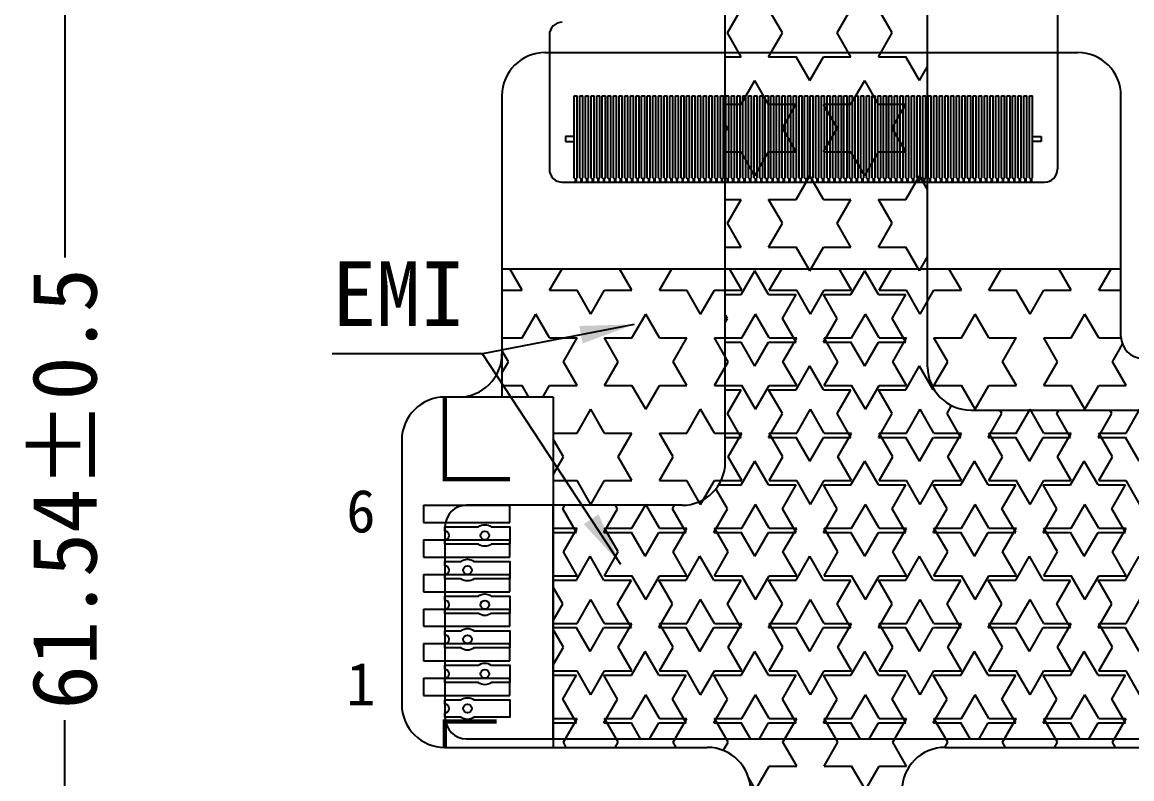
# Model space of a CAD drawing. Header units: millimetres. Extents: x 1387 to 2553, y -68 to 207.
# Drawn here: x 2304.3 to 2329.96, y 28.3 to 45.79 of the extents above; entities that cross this region are included whole.
import ezdxf

# ---------------------------------------------------------------- set-up
doc = ezdxf.new("R2010")
doc.units = ezdxf.units.MM
for name, color, linetype in [('COF', 4, 'Continuous'), ('DIM', 3, 'Continuous'), ('DIM（标注）', 3, 'Continuous'), ('FPC', 42, 'Continuous'), ('KEEPOUTLAYER', 6, 'Continuous')]:
    doc.layers.add(name, color=color, linetype=linetype)
doc.styles.add('NOTE', font='ROMANS.shx', dxfattribs={"width": 0.8, "bigfont": 'EXTFONT.shx'})
doc.styles.add('宋体', font='')
doc.styles.get('宋体').set_extended_font_data('SimSun')
doc.dimstyles.new('STANDARD$0', dxfattribs={"dimtxt": 2, "dimasz": 2, "dimexe": 0.4, "dimexo": 0.4, "dimgap": 0.4, "dimtad": 1, "dimzin": 0, "dimdsep": 46, "dimtxsty": '宋体', "dimcen": 0.4, "dimclrd": 256, "dimclre": 256, "dimclrt": 256, "dimadec": 0, "dimazin": 0, "dimtfac": 1, "dimtofl": 0, "dimtmove": 0, "dimatfit": 3, "dimfxl": 1, "dimtolj": 1, "dimtzin": 0, "dimarcsym": 0})
doc.dimstyles.new('STANDARD$7', dxfattribs={"dimtxt": 1.5, "dimasz": 1.25, "dimexe": 0.25, "dimexo": 0.25, "dimgap": 0.25, "dimtad": 0, "dimzin": 0, "dimdsep": 46, "dimtxsty": 'NOTE', "dimcen": 0.5, "dimclrd": 256, "dimclre": 5, "dimclrt": 256, "dimazin": 0, "dimtfac": 1, "dimtmove": 0, "dimatfit": 1, "dimfxl": 1, "dimtolj": 1, "dimtzin": 0, "dimarcsym": 0})

# ---------------------------------------------------------------- blocks, each defined once
blk = doc.blocks.new('COF')
at = {"layer": 'COF'}
for p, q in [((1650.616, 305.275, 0.468), (1650.616, 301.375, 0.468)), ((1638.866, 304.475, 0.468), (1638.866, 304.248, 0.468)), ((1638.866, 304.248, 0.468), (1638.866, 301.375, 0.468)), ((1639.441, 301.175, 0.468), (1639.441, 303.075, 0.468)), ((1639.441, 303.075, 0.468), (1639.511, 303.075, 0.468)), ((1639.511, 301.175, 0.468), (1639.511, 303.075, 0.468)), ((1639.571, 301.175, 0.468), (1639.571, 303.075, 0.468)), ((1639.571, 303.075, 0.468), (1639.641, 303.075, 0.468)), ((1639.641, 301.175, 0.468), (1639.641, 303.075, 0.468)), ((1639.701, 301.175, 0.468), (1639.701, 303.075, 0.468)), ((1639.701, 303.075, 0.468), (1639.771, 303.075, 0.468)), ((1639.771, 301.175, 0.468), (1639.771, 303.075, 0.468)), ((1639.831, 301.175, 0.468), (1639.831, 303.075, 0.468)), ((1639.831, 303.075, 0.468), (1639.901, 303.075, 0.468)), ((1639.901, 301.175, 0.468), (1639.901, 303.075, 0.468)), ((1639.961, 301.175, 0.468), (1639.961, 303.075, 0.468)), ((1639.961, 303.075, 0.468), (1640.031, 303.075, 0.468)), ((1640.031, 301.175, 0.468), (1640.031, 303.075, 0.468)), ((1640.091, 301.175, 0.468), (1640.091, 303.075, 0.468)), ((1640.091, 303.075, 0.468), (1640.161, 303.075, 0.468)), ((1640.161, 301.175, 0.468), (1640.161, 303.075, 0.468)), ((1640.221, 301.175, 0.468), (1640.221, 303.075, 0.468)), ((1640.221, 303.075, 0.468), (1640.291, 303.075, 0.468)), ((1640.291, 301.175, 0.468), (1640.291, 303.075, 0.468)), ((1640.351, 301.175, 0.468), (1640.351, 303.075, 0.468)), ((1640.351, 303.075, 0.468), (1640.421, 303.075, 0.468)), ((1640.421, 301.175, 0.468), (1640.421, 303.075, 0.468)), ((1640.481, 301.175, 0.468), (1640.481, 303.075, 0.468)), ((1640.481, 303.075, 0.468), (1640.551, 303.075, 0.468)), ((1640.551, 301.175, 0.468), (1640.551, 303.075, 0.468)), ((1640.611, 301.175, 0.468), (1640.611, 303.075, 0.468)), ((1640.611, 303.075, 0.468), (1640.681, 303.075, 0.468)), ((1640.681, 301.175, 0.468), (1640.681, 303.075, 0.468)), ((1640.741, 301.175, 0.468), (1640.741, 303.075, 0.468)), ((1640.741, 303.075, 0.468), (1640.811, 303.075, 0.468)), ((1640.811, 301.175, 0.468), (1640.811, 303.075, 0.468)), ((1640.871, 301.175, 0.468), (1640.871, 303.075, 0.468)), ((1640.871, 303.075, 0.468), (1640.941, 303.075, 0.468)), ((1640.941, 301.175, 0.468), (1640.941, 303.075, 0.468)), ((1641.001, 301.175, 0.468), (1641.001, 303.075, 0.468)), ((1641.001, 303.075, 0.468), (1641.071, 303.075, 0.468)), ((1641.071, 301.175, 0.468), (1641.071, 303.075, 0.468)), ((1641.131, 301.175, 0.468), (1641.131, 303.075, 0.468)), ((1641.131, 303.075, 0.468), (1641.201, 303.075, 0.468)), ((1641.201, 301.175, 0.468), (1641.201, 303.075, 0.468)), ((1641.261, 301.175, 0.468), (1641.261, 303.075, 0.468)), ((1641.261, 303.075, 0.468), (1641.331, 303.075, 0.468)), ((1641.331, 301.175, 0.468), (1641.331, 303.075, 0.468)), ((1641.391, 301.175, 0.468), (1641.391, 303.075, 0.468)), ((1641.391, 303.075, 0.468), (1641.461, 303.075, 0.468)), ((1641.461, 301.175, 0.468), (1641.461, 303.075, 0.468)), ((1641.521, 301.175, 0.468), (1641.521, 303.075, 0.468)), ((1641.521, 303.075, 0.468), (1641.591, 303.075, 0.468)), ((1641.591, 301.175, 0.468), (1641.591, 303.075, 0.468)), ((1641.651, 301.175, 0.468), (1641.651, 303.075, 0.468)), ((1641.651, 303.075, 0.468), (1641.721, 303.075, 0.468)), ((1641.721, 301.175, 0.468), (1641.721, 303.075, 0.468)), ((1641.781, 301.175, 0.468), (1641.781, 303.075, 0.468)), ((1641.781, 303.075, 0.468), (1641.851, 303.075, 0.468)), ((1641.851, 301.175, 0.468), (1641.851, 303.075, 0.468)), ((1641.911, 301.175, 0.468), (1641.911, 303.075, 0.468)), ((1641.911, 303.075, 0.468), (1641.981, 303.075, 0.468)), ((1641.981, 301.175, 0.468), (1641.981, 303.075, 0.468)), ((1642.041, 301.175, 0.468), (1642.041, 303.075, 0.468)), ((1642.041, 303.075, 0.468), (1642.111, 303.075, 0.468)), ((1642.111, 301.175, 0.468), (1642.111, 303.075, 0.468)), ((1642.171, 301.175, 0.468), (1642.171, 303.075, 0.468)), ((1642.171, 303.075, 0.468), (1642.241, 303.075, 0.468)), ((1642.241, 301.175, 0.468), (1642.241, 303.075, 0.468)), ((1642.301, 301.175, 0.468), (1642.301, 303.075, 0.468)), ((1642.301, 303.075, 0.468), (1642.371, 303.075, 0.468)), ((1642.371, 301.175, 0.468), (1642.371, 303.075, 0.468)), ((1642.431, 301.175, 0.468), (1642.431, 303.075, 0.468)), ((1642.431, 303.075, 0.468), (1642.501, 303.075, 0.468)), ((1642.501, 301.175, 0.468), (1642.501, 303.075, 0.468)), ((1642.561, 301.175, 0.468), (1642.561, 303.075, 0.468)), ((1642.561, 303.075, 0.468), (1642.631, 303.075, 0.468)), ((1642.631, 301.175, 0.468), (1642.631, 303.075, 0.468)), ((1642.691, 301.175, 0.468), (1642.691, 303.075, 0.468)), ((1642.691, 303.075, 0.468), (1642.761, 303.075, 0.468)), ((1642.761, 301.175, 0.468), (1642.761, 303.075, 0.468)), ((1642.821, 301.175, 0.468), (1642.821, 303.075, 0.468)), ((1642.821, 303.075, 0.468), (1642.891, 303.075, 0.468)), ((1642.891, 301.175, 0.468), (1642.891, 303.075, 0.468)), ((1642.951, 301.175, 0.468), (1642.951, 303.075, 0.468)), ((1642.951, 303.075, 0.468), (1643.021, 303.075, 0.468)), ((1643.021, 301.175, 0.468), (1643.021, 303.075, 0.468)), ((1643.081, 301.175, 0.468), (1643.081, 303.075, 0.468)), ((1643.081, 303.075, 0.468), (1643.151, 303.075, 0.468)), ((1643.151, 301.175, 0.468), (1643.151, 303.075, 0.468)), ((1643.211, 301.175, 0.468), (1643.211, 303.075, 0.468)), ((1643.211, 303.075, 0.468), (1643.281, 303.075, 0.468)), ((1643.281, 301.175, 0.468), (1643.281, 303.075, 0.468)), ((1643.341, 301.175, 0.468), (1643.341, 303.075, 0.468)), ((1643.341, 303.075, 0.468), (1643.411, 303.075, 0.468)), ((1643.411, 301.175, 0.468), (1643.411, 303.075, 0.468)), ((1643.471, 301.175, 0.468), (1643.471, 303.075, 0.468)), ((1643.471, 303.075, 0.468), (1643.541, 303.075, 0.468)), ((1643.541, 301.175, 0.468), (1643.541, 303.075, 0.468)), ((1643.601, 301.175, 0.468), (1643.601, 303.075, 0.468)), ((1643.601, 303.075, 0.468), (1643.671, 303.075, 0.468)), ((1643.671, 301.175, 0.468), (1643.671, 303.075, 0.468)), ((1643.731, 301.175, 0.468), (1643.731, 303.075, 0.468)), ((1643.731, 303.075, 0.468), (1643.801, 303.075, 0.468)), ((1643.801, 301.175, 0.468), (1643.801, 303.075, 0.468)), ((1643.861, 301.175, 0.468), (1643.861, 303.075, 0.468)), ((1643.861, 303.075, 0.468), (1643.931, 303.075, 0.468)), ((1643.931, 301.175, 0.468), (1643.931, 303.075, 0.468)), ((1643.991, 301.175, 0.468), (1643.991, 303.075, 0.468)), ((1643.991, 303.075, 0.468), (1644.061, 303.075, 0.468)), ((1644.061, 301.175, 0.468), (1644.061, 303.075, 0.468)), ((1644.121, 301.175, 0.468), (1644.121, 303.075, 0.468)), ((1644.121, 303.075, 0.468), (1644.191, 303.075, 0.468)), ((1644.191, 301.175, 0.468), (1644.191, 303.075, 0.468)), ((1644.251, 301.175, 0.468), (1644.251, 303.075, 0.468)), ((1644.251, 303.075, 0.468), (1644.321, 303.075, 0.468)), ((1644.321, 301.175, 0.468), (1644.321, 303.075, 0.468)), ((1644.381, 301.175, 0.468), (1644.381, 303.075, 0.468)), ((1644.381, 303.075, 0.468), (1644.451, 303.075, 0.468)), ((1644.451, 301.175, 0.468), (1644.451, 303.075, 0.468)), ((1644.511, 301.175, 0.468), (1644.511, 303.075, 0.468)), ((1644.511, 303.075, 0.468), (1644.581, 303.075, 0.468)), ((1644.581, 301.175, 0.468), (1644.581, 303.075, 0.468)), ((1644.641, 301.175, 0.468), (1644.641, 303.075, 0.468)), ((1644.641, 303.075, 0.468), (1644.711, 303.075, 0.468)), ((1644.711, 301.175, 0.468), (1644.711, 303.075, 0.468)), ((1644.771, 301.175, 0.468), (1644.771, 303.075, 0.468)), ((1644.771, 303.075, 0.468), (1644.841, 303.075, 0.468)), ((1644.841, 301.175, 0.468), (1644.841, 303.075, 0.468)), ((1644.901, 301.175, 0.468), (1644.901, 303.075, 0.468)), ((1644.901, 303.075, 0.468), (1644.971, 303.075, 0.468)), ((1644.971, 301.175, 0.468), (1644.971, 303.075, 0.468)), ((1645.031, 301.175, 0.468), (1645.031, 303.075, 0.468)), ((1645.031, 303.075, 0.468), (1645.101, 303.075, 0.468)), ((1645.101, 301.175, 0.468), (1645.101, 303.075, 0.468)), ((1645.161, 301.175, 0.468), (1645.161, 303.075, 0.468)), ((1645.161, 303.075, 0.468), (1645.231, 303.075, 0.468)), ((1645.231, 301.175, 0.468), (1645.231, 303.075, 0.468)), ((1645.291, 301.175, 0.468), (1645.291, 303.075, 0.468)), ((1645.291, 303.075, 0.468), (1645.361, 303.075, 0.468)), ((1645.361, 301.175, 0.468), (1645.361, 303.075, 0.468)), ((1645.421, 301.175, 0.468), (1645.421, 303.075, 0.468)), ((1645.421, 303.075, 0.468), (1645.491, 303.075, 0.468)), ((1645.491, 301.175, 0.468), (1645.491, 303.075, 0.468)), ((1645.551, 301.175, 0.468), (1645.551, 303.075, 0.468)), ((1645.551, 303.075, 0.468), (1645.621, 303.075, 0.468)), ((1645.621, 301.175, 0.468), (1645.621, 303.075, 0.468)), ((1645.681, 301.175, 0.468), (1645.681, 303.075, 0.468)), ((1645.681, 303.075, 0.468), (1645.751, 303.075, 0.468)), ((1645.751, 301.175, 0.468), (1645.751, 303.075, 0.468)), ((1645.811, 301.175, 0.468), (1645.811, 303.075, 0.468)), ((1645.811, 303.075, 0.468), (1645.881, 303.075, 0.468)), ((1645.881, 301.175, 0.468), (1645.881, 303.075, 0.468)), ((1645.941, 301.175, 0.468), (1645.941, 303.075, 0.468)), ((1645.941, 303.075, 0.468), (1646.011, 303.075, 0.468)), ((1646.011, 301.175, 0.468), (1646.011, 303.075, 0.468)), ((1646.071, 301.175, 0.468), (1646.071, 303.075, 0.468)), ((1646.071, 303.075, 0.468), (1646.141, 303.075, 0.468)), ((1646.141, 301.175, 0.468), (1646.141, 303.075, 0.468)), ((1646.201, 301.175, 0.468), (1646.201, 303.075, 0.468)), ((1646.201, 303.075, 0.468), (1646.271, 303.075, 0.468)), ((1646.271, 301.175, 0.468), (1646.271, 303.075, 0.468)), ((1646.331, 301.175, 0.468), (1646.331, 303.075, 0.468)), ((1646.331, 303.075, 0.468), (1646.401, 303.075, 0.468)), ((1646.401, 301.175, 0.468), (1646.401, 303.075, 0.468)), ((1646.461, 301.175, 0.468), (1646.461, 303.075, 0.468)), ((1646.461, 303.075, 0.468), (1646.531, 303.075, 0.468)), ((1646.531, 301.175, 0.468), (1646.531, 303.075, 0.468)), ((1646.591, 301.175, 0.468), (1646.591, 303.075, 0.468)), ((1646.591, 303.075, 0.468), (1646.661, 303.075, 0.468)), ((1646.661, 301.175, 0.468), (1646.661, 303.075, 0.468)), ((1646.721, 301.175, 0.468), (1646.721, 303.075, 0.468)), ((1646.721, 303.075, 0.468), (1646.791, 303.075, 0.468)), ((1646.791, 301.175, 0.468), (1646.791, 303.075, 0.468)), ((1646.851, 301.175, 0.468), (1646.851, 303.075, 0.468)), ((1646.851, 303.075, 0.468), (1646.921, 303.075, 0.468)), ((1646.921, 301.175, 0.468), (1646.921, 303.075, 0.468)), ((1646.981, 301.175, 0.468), (1646.981, 303.075, 0.468)), ((1646.981, 303.075, 0.468), (1647.051, 303.075, 0.468)), ((1647.051, 301.175, 0.468), (1647.051, 303.075, 0.468)), ((1647.111, 301.175, 0.468), (1647.111, 303.075, 0.468)), ((1647.111, 303.075, 0.468), (1647.181, 303.075, 0.468)), ((1647.181, 301.175, 0.468), (1647.181, 303.075, 0.468)), ((1647.241, 301.175, 0.468), (1647.241, 303.075, 0.468)), ((1647.241, 303.075, 0.468), (1647.311, 303.075, 0.468)), ((1647.311, 301.175, 0.468), (1647.311, 303.075, 0.468)), ((1647.371, 301.175, 0.468), (1647.371, 303.075, 0.468)), ((1647.371, 303.075, 0.468), (1647.441, 303.075, 0.468)), ((1647.441, 301.175, 0.468), (1647.441, 303.075, 0.468)), ((1647.501, 301.175, 0.468), (1647.501, 303.075, 0.468)), ((1647.501, 303.075, 0.468), (1647.571, 303.075, 0.468)), ((1647.571, 301.175, 0.468), (1647.571, 303.075, 0.468)), ((1647.631, 301.175, 0.468), (1647.631, 303.075, 0.468)), ((1647.631, 303.075, 0.468), (1647.701, 303.075, 0.468)), ((1647.701, 301.175, 0.468), (1647.701, 303.075, 0.468)), ((1647.761, 301.175, 0.468), (1647.761, 303.075, 0.468)), ((1647.761, 303.075, 0.468), (1647.831, 303.075, 0.468)), ((1647.831, 301.175, 0.468), (1647.831, 303.075, 0.468)), ((1647.891, 301.175, 0.468), (1647.891, 303.075, 0.468)), ((1647.891, 303.075, 0.468), (1647.961, 303.075, 0.468)), ((1647.961, 301.175, 0.468), (1647.961, 303.075, 0.468)), ((1648.021, 301.175, 0.468), (1648.021, 303.075, 0.468)), ((1648.021, 303.075, 0.468), (1648.091, 303.075, 0.468)), ((1648.091, 301.175, 0.468), (1648.091, 303.075, 0.468)), ((1648.151, 301.175, 0.468), (1648.151, 303.075, 0.468)), ((1648.151, 303.075, 0.468), (1648.221, 303.075, 0.468)), ((1648.221, 301.175, 0.468), (1648.221, 303.075, 0.468)), ((1648.281, 301.175, 0.468), (1648.281, 303.075, 0.468)), ((1648.281, 303.075, 0.468), (1648.351, 303.075, 0.468)), ((1648.351, 301.175, 0.468), (1648.351, 303.075, 0.468)), ((1648.411, 301.175, 0.468), (1648.411, 303.075, 0.468)), ((1648.411, 303.075, 0.468), (1648.481, 303.075, 0.468)), ((1648.481, 301.175, 0.468), (1648.481, 303.075, 0.468)), ((1648.541, 301.175, 0.468), (1648.541, 303.075, 0.468)), ((1648.541, 303.075, 0.468), (1648.611, 303.075, 0.468)), ((1648.611, 301.175, 0.468), (1648.611, 303.075, 0.468)), ((1648.671, 301.175, 0.468), (1648.671, 303.075, 0.468)), ((1648.671, 303.075, 0.468), (1648.741, 303.075, 0.468)), ((1648.741, 301.175, 0.468), (1648.741, 303.075, 0.468)), ((1648.801, 301.175, 0.468), (1648.801, 303.075, 0.468)), ((1648.801, 303.075, 0.468), (1648.871, 303.075, 0.468)), ((1648.871, 301.175, 0.468), (1648.871, 303.075, 0.468)), ((1648.931, 301.175, 0.468), (1648.931, 303.075, 0.468)), ((1648.931, 303.075, 0.468), (1649.001, 303.075, 0.468)), ((1649.001, 301.175, 0.468), (1649.001, 303.075, 0.468)), ((1649.061, 301.175, 0.468), (1649.061, 303.075, 0.468)), ((1649.061, 303.075, 0.468), (1649.131, 303.075, 0.468)), ((1649.131, 301.175, 0.468), (1649.131, 303.075, 0.468)), ((1649.191, 301.175, 0.468), (1649.191, 303.075, 0.468)), ((1649.191, 303.075, 0.468), (1649.261, 303.075, 0.468)), ((1649.261, 301.175, 0.468), (1649.261, 303.075, 0.468)), ((1649.321, 301.175, 0.468), (1649.321, 303.075, 0.468)), ((1649.321, 303.075, 0.468), (1649.391, 303.075, 0.468)), ((1649.391, 301.175, 0.468), (1649.391, 303.075, 0.468)), ((1649.451, 301.175, 0.468), (1649.451, 303.075, 0.468)), ((1649.451, 303.075, 0.468), (1649.521, 303.075, 0.468)), ((1649.521, 301.175, 0.468), (1649.521, 303.075, 0.468)), ((1649.581, 301.175, 0.468), (1649.581, 303.075, 0.468)), ((1649.581, 303.075, 0.468), (1649.651, 303.075, 0.468)), ((1649.651, 301.175, 0.468), (1649.651, 303.075, 0.468)), ((1649.711, 301.175, 0.468), (1649.711, 303.075, 0.468)), ((1649.711, 303.075, 0.468), (1649.781, 303.075, 0.468)), ((1649.781, 301.175, 0.468), (1649.781, 303.075, 0.468)), ((1649.841, 301.175, 0.468), (1649.841, 303.075, 0.468)), ((1649.841, 303.075, 0.468), (1649.911, 303.075, 0.468)), ((1649.911, 301.175, 0.468), (1649.911, 303.075, 0.468)), ((1649.971, 303.075, 0.468), (1650.041, 303.075, 0.468)), ((1649.971, 301.175, 0.468), (1649.971, 303.075, 0.468)), ((1650.041, 301.175, 0.468), (1650.041, 303.075, 0.468)), ((1639.241, 302.135, 0.468), (1639.241, 302.015, 0.468)), ((1639.441, 302.135, 0.468), (1639.241, 302.135, 0.468)), ((1650.041, 302.135, 0.468), (1650.241, 302.135, 0.468)), ((1650.241, 302.135, 0.468), (1650.241, 302.015, 0.468)), ((1639.241, 302.015, 0.468), (1639.441, 302.015, 0.468)), ((1650.241, 302.015, 0.468), (1650.041, 302.015, 0.468)), ((1639.166, 301.075, 0.468), (1643.666, 301.075, 0.468)), ((1639.466, 301.155, 0.468), (1639.441, 301.175, 0.468)), ((1639.466, 301.155, 0.468), (1639.466, 301.075, 0.468)), ((1639.486, 301.075, 0.468), (1639.466, 301.075, 0.468)), ((1639.486, 301.155, 0.468), (1639.511, 301.175, 0.468)), ((1639.486, 301.155, 0.468), (1639.486, 301.075, 0.468)), ((1639.596, 301.155, 0.468), (1639.571, 301.175, 0.468)), ((1639.596, 301.155, 0.468), (1639.596, 301.075, 0.468)), ((1639.616, 301.075, 0.468), (1639.596, 301.075, 0.468)), ((1639.616, 301.155, 0.468), (1639.641, 301.175, 0.468)), ((1639.616, 301.155, 0.468), (1639.616, 301.075, 0.468)), ((1639.726, 301.155, 0.468), (1639.701, 301.175, 0.468)), ((1639.726, 301.155, 0.468), (1639.726, 301.075, 0.468)), ((1639.746, 301.075, 0.468), (1639.726, 301.075, 0.468)), ((1639.746, 301.155, 0.468), (1639.771, 301.175, 0.468)), ((1639.746, 301.155, 0.468), (1639.746, 301.075, 0.468)), ((1639.856, 301.155, 0.468), (1639.831, 301.175, 0.468)), ((1639.856, 301.155, 0.468), (1639.856, 301.075, 0.468)), ((1639.876, 301.075, 0.468), (1639.856, 301.075, 0.468)), ((1639.876, 301.155, 0.468), (1639.901, 301.175, 0.468)), ((1639.876, 301.155, 0.468), (1639.876, 301.075, 0.468)), ((1639.986, 301.155, 0.468), (1639.961, 301.175, 0.468)), ((1639.986, 301.155, 0.468), (1639.986, 301.075, 0.468)), ((1640.006, 301.075, 0.468), (1639.986, 301.075, 0.468)), ((1640.006, 301.155, 0.468), (1640.031, 301.175, 0.468)), ((1640.006, 301.155, 0.468), (1640.006, 301.075, 0.468)), ((1640.116, 301.155, 0.468), (1640.091, 301.175, 0.468)), ((1640.116, 301.155, 0.468), (1640.116, 301.075, 0.468)), ((1640.136, 301.075, 0.468), (1640.116, 301.075, 0.468)), ((1640.136, 301.155, 0.468), (1640.161, 301.175, 0.468)), ((1640.136, 301.155, 0.468), (1640.136, 301.075, 0.468)), ((1640.246, 301.155, 0.468), (1640.221, 301.175, 0.468)), ((1640.246, 301.155, 0.468), (1640.246, 301.075, 0.468)), ((1640.266, 301.075, 0.468), (1640.246, 301.075, 0.468)), ((1640.266, 301.155, 0.468), (1640.291, 301.175, 0.468)), ((1640.266, 301.155, 0.468), (1640.266, 301.075, 0.468)), ((1640.376, 301.155, 0.468), (1640.351, 301.175, 0.468)), ((1640.376, 301.155, 0.468), (1640.376, 301.075, 0.468)), ((1640.396, 301.075, 0.468), (1640.376, 301.075, 0.468)), ((1640.396, 301.155, 0.468), (1640.421, 301.175, 0.468)), ((1640.396, 301.155, 0.468), (1640.396, 301.075, 0.468)), ((1640.506, 301.155, 0.468), (1640.481, 301.175, 0.468)), ((1640.506, 301.155, 0.468), (1640.506, 301.075, 0.468)), ((1640.526, 301.075, 0.468), (1640.506, 301.075, 0.468)), ((1640.526, 301.155, 0.468), (1640.551, 301.175, 0.468)), ((1640.526, 301.155, 0.468), (1640.526, 301.075, 0.468)), ((1640.636, 301.155, 0.468), (1640.611, 301.175, 0.468)), ((1640.636, 301.155, 0.468), (1640.636, 301.075, 0.468)), ((1640.656, 301.075, 0.468), (1640.636, 301.075, 0.468)), ((1640.656, 301.155, 0.468), (1640.681, 301.175, 0.468)), ((1640.656, 301.155, 0.468), (1640.656, 301.075, 0.468)), ((1640.766, 301.155, 0.468), (1640.741, 301.175, 0.468)), ((1640.766, 301.155, 0.468), (1640.766, 301.075, 0.468)), ((1640.786, 301.075, 0.468), (1640.766, 301.075, 0.468)), ((1640.786, 301.155, 0.468), (1640.811, 301.175, 0.468)), ((1640.786, 301.155, 0.468), (1640.786, 301.075, 0.468)), ((1640.896, 301.155, 0.468), (1640.871, 301.175, 0.468)), ((1640.896, 301.155, 0.468), (1640.896, 301.075, 0.468)), ((1640.916, 301.075, 0.468), (1640.896, 301.075, 0.468)), ((1640.916, 301.155, 0.468), (1640.941, 301.175, 0.468)), ((1640.916, 301.155, 0.468), (1640.916, 301.075, 0.468)), ((1641.026, 301.155, 0.468), (1641.001, 301.175, 0.468)), ((1641.026, 301.155, 0.468), (1641.026, 301.075, 0.468)), ((1641.046, 301.075, 0.468), (1641.026, 301.075, 0.468)), ((1641.046, 301.155, 0.468), (1641.071, 301.175, 0.468)), ((1641.046, 301.155, 0.468), (1641.046, 301.075, 0.468)), ((1641.156, 301.155, 0.468), (1641.131, 301.175, 0.468)), ((1641.156, 301.155, 0.468), (1641.156, 301.075, 0.468)), ((1641.176, 301.075, 0.468), (1641.156, 301.075, 0.468)), ((1641.176, 301.155, 0.468), (1641.201, 301.175, 0.468)), ((1641.176, 301.155, 0.468), (1641.176, 301.075, 0.468)), ((1641.286, 301.155, 0.468), (1641.261, 301.175, 0.468)), ((1641.286, 301.155, 0.468), (1641.286, 301.075, 0.468)), ((1641.306, 301.075, 0.468), (1641.286, 301.075, 0.468)), ((1641.306, 301.155, 0.468), (1641.331, 301.175, 0.468)), ((1641.306, 301.155, 0.468), (1641.306, 301.075, 0.468)), ((1641.416, 301.155, 0.468), (1641.391, 301.175, 0.468)), ((1641.416, 301.155, 0.468), (1641.416, 301.075, 0.468)), ((1641.436, 301.075, 0.468), (1641.416, 301.075, 0.468)), ((1641.436, 301.155, 0.468), (1641.461, 301.175, 0.468)), ((1641.436, 301.155, 0.468), (1641.436, 301.075, 0.468)), ((1641.546, 301.155, 0.468), (1641.521, 301.175, 0.468)), ((1641.546, 301.155, 0.468), (1641.546, 301.075, 0.468)), ((1641.566, 301.075, 0.468), (1641.546, 301.075, 0.468)), ((1641.566, 301.155, 0.468), (1641.591, 301.175, 0.468)), ((1641.566, 301.155, 0.468), (1641.566, 301.075, 0.468)), ((1641.676, 301.155, 0.468), (1641.651, 301.175, 0.468)), ((1641.676, 301.155, 0.468), (1641.676, 301.075, 0.468)), ((1641.696, 301.075, 0.468), (1641.676, 301.075, 0.468)), ((1641.696, 301.155, 0.468), (1641.721, 301.175, 0.468)), ((1641.696, 301.155, 0.468), (1641.696, 301.075, 0.468)), ((1641.806, 301.155, 0.468), (1641.781, 301.175, 0.468)), ((1641.806, 301.155, 0.468), (1641.806, 301.075, 0.468)), ((1641.826, 301.075, 0.468), (1641.806, 301.075, 0.468)), ((1641.826, 301.155, 0.468), (1641.851, 301.175, 0.468)), ((1641.826, 301.155, 0.468), (1641.826, 301.075, 0.468)), ((1641.936, 301.155, 0.468), (1641.911, 301.175, 0.468)), ((1641.936, 301.155, 0.468), (1641.936, 301.075, 0.468)), ((1641.956, 301.075, 0.468), (1641.936, 301.075, 0.468)), ((1641.956, 301.155, 0.468), (1641.981, 301.175, 0.468)), ((1641.956, 301.155, 0.468), (1641.956, 301.075, 0.468)), ((1642.066, 301.155, 0.468), (1642.041, 301.175, 0.468)), ((1642.066, 301.155, 0.468), (1642.066, 301.075, 0.468)), ((1642.086, 301.075, 0.468), (1642.066, 301.075, 0.468)), ((1642.086, 301.155, 0.468), (1642.111, 301.175, 0.468)), ((1642.086, 301.155, 0.468), (1642.086, 301.075, 0.468)), ((1642.196, 301.155, 0.468), (1642.171, 301.175, 0.468)), ((1642.196, 301.155, 0.468), (1642.196, 301.075, 0.468)), ((1642.216, 301.075, 0.468), (1642.196, 301.075, 0.468)), ((1642.216, 301.155, 0.468), (1642.241, 301.175, 0.468)), ((1642.216, 301.155, 0.468), (1642.216, 301.075, 0.468)), ((1642.326, 301.155, 0.468), (1642.301, 301.175, 0.468)), ((1642.326, 301.155, 0.468), (1642.326, 301.075, 0.468)), ((1642.346, 301.075, 0.468), (1642.326, 301.075, 0.468)), ((1642.346, 301.155, 0.468), (1642.371, 301.175, 0.468)), ((1642.346, 301.155, 0.468), (1642.346, 301.075, 0.468)), ((1642.456, 301.155, 0.468), (1642.431, 301.175, 0.468)), ((1642.456, 301.155, 0.468), (1642.456, 301.075, 0.468)), ((1642.476, 301.075, 0.468), (1642.456, 301.075, 0.468)), ((1642.476, 301.155, 0.468), (1642.501, 301.175, 0.468)), ((1642.476, 301.155, 0.468), (1642.476, 301.075, 0.468)), ((1642.586, 301.155, 0.468), (1642.561, 301.175, 0.468)), ((1642.586, 301.155, 0.468), (1642.586, 301.075, 0.468)), ((1642.606, 301.075, 0.468), (1642.586, 301.075, 0.468)), ((1642.606, 301.155, 0.468), (1642.631, 301.175, 0.468)), ((1642.606, 301.155, 0.468), (1642.606, 301.075, 0.468)), ((1642.716, 301.155, 0.468), (1642.691, 301.175, 0.468)), ((1642.716, 301.155, 0.468), (1642.716, 301.075, 0.468)), ((1642.736, 301.075, 0.468), (1642.716, 301.075, 0.468)), ((1642.736, 301.155, 0.468), (1642.761, 301.175, 0.468)), ((1642.736, 301.155, 0.468), (1642.736, 301.075, 0.468)), ((1642.846, 301.155, 0.468), (1642.821, 301.175, 0.468)), ((1642.846, 301.155, 0.468), (1642.846, 301.075, 0.468)), ((1642.866, 301.075, 0.468), (1642.846, 301.075, 0.468)), ((1642.866, 301.155, 0.468), (1642.891, 301.175, 0.468)), ((1642.866, 301.155, 0.468), (1642.866, 301.075, 0.468)), ((1642.976, 301.155, 0.468), (1642.951, 301.175, 0.468)), ((1642.976, 301.155, 0.468), (1642.976, 301.075, 0.468)), ((1642.996, 301.075, 0.468), (1642.976, 301.075, 0.468)), ((1642.996, 301.155, 0.468), (1643.021, 301.175, 0.468)), ((1642.996, 301.155, 0.468), (1642.996, 301.075, 0.468)), ((1643.106, 301.155, 0.468), (1643.081, 301.175, 0.468)), ((1643.106, 301.155, 0.468), (1643.106, 301.075, 0.468)), ((1643.126, 301.075, 0.468), (1643.106, 301.075, 0.468)), ((1643.126, 301.155, 0.468), (1643.151, 301.175, 0.468)), ((1643.126, 301.155, 0.468), (1643.126, 301.075, 0.468)), ((1643.141, 301.075, 0.468), (1650.316, 301.075, 0.468)), ((1643.236, 301.155, 0.468), (1643.211, 301.175, 0.468)), ((1643.236, 301.155, 0.468), (1643.236, 301.075, 0.468)), ((1643.256, 301.075, 0.468), (1643.236, 301.075, 0.468)), ((1643.256, 301.155, 0.468), (1643.281, 301.175, 0.468)), ((1643.256, 301.155, 0.468), (1643.256, 301.075, 0.468)), ((1643.366, 301.155, 0.468), (1643.341, 301.175, 0.468)), ((1643.366, 301.155, 0.468), (1643.366, 301.075, 0.468)), ((1643.386, 301.075, 0.468), (1643.366, 301.075, 0.468)), ((1643.386, 301.155, 0.468), (1643.411, 301.175, 0.468)), ((1643.386, 301.155, 0.468), (1643.386, 301.075, 0.468)), ((1643.496, 301.155, 0.468), (1643.471, 301.175, 0.468)), ((1643.496, 301.155, 0.468), (1643.496, 301.075, 0.468)), ((1643.516, 301.075, 0.468), (1643.496, 301.075, 0.468)), ((1643.516, 301.155, 0.468), (1643.541, 301.175, 0.468)), ((1643.516, 301.155, 0.468), (1643.516, 301.075, 0.468)), ((1643.626, 301.155, 0.468), (1643.601, 301.175, 0.468)), ((1643.626, 301.155, 0.468), (1643.626, 301.075, 0.468)), ((1643.646, 301.075, 0.468), (1643.626, 301.075, 0.468)), ((1643.646, 301.155, 0.468), (1643.671, 301.175, 0.468)), ((1643.646, 301.155, 0.468), (1643.646, 301.075, 0.468)), ((1643.756, 301.155, 0.468), (1643.731, 301.175, 0.468)), ((1643.756, 301.155, 0.468), (1643.756, 301.075, 0.468)), ((1643.776, 301.075, 0.468), (1643.756, 301.075, 0.468)), ((1643.776, 301.155, 0.468), (1643.801, 301.175, 0.468)), ((1643.776, 301.155, 0.468), (1643.776, 301.075, 0.468)), ((1643.886, 301.155, 0.468), (1643.861, 301.175, 0.468)), ((1643.886, 301.155, 0.468), (1643.886, 301.075, 0.468)), ((1643.906, 301.075, 0.468), (1643.886, 301.075, 0.468)), ((1643.906, 301.155, 0.468), (1643.931, 301.175, 0.468)), ((1643.906, 301.155, 0.468), (1643.906, 301.075, 0.468)), ((1644.016, 301.155, 0.468), (1643.991, 301.175, 0.468)), ((1644.016, 301.155, 0.468), (1644.016, 301.075, 0.468)), ((1644.036, 301.075, 0.468), (1644.016, 301.075, 0.468)), ((1644.036, 301.155, 0.468), (1644.061, 301.175, 0.468)), ((1644.036, 301.155, 0.468), (1644.036, 301.075, 0.468)), ((1644.146, 301.155, 0.468), (1644.121, 301.175, 0.468)), ((1644.146, 301.155, 0.468), (1644.146, 301.075, 0.468)), ((1644.166, 301.075, 0.468), (1644.146, 301.075, 0.468)), ((1644.166, 301.155, 0.468), (1644.191, 301.175, 0.468)), ((1644.166, 301.155, 0.468), (1644.166, 301.075, 0.468)), ((1644.276, 301.155, 0.468), (1644.251, 301.175, 0.468)), ((1644.276, 301.155, 0.468), (1644.276, 301.075, 0.468)), ((1644.296, 301.075, 0.468), (1644.276, 301.075, 0.468)), ((1644.296, 301.155, 0.468), (1644.321, 301.175, 0.468)), ((1644.296, 301.155, 0.468), (1644.296, 301.075, 0.468)), ((1644.406, 301.155, 0.468), (1644.381, 301.175, 0.468)), ((1644.406, 301.155, 0.468), (1644.406, 301.075, 0.468)), ((1644.426, 301.075, 0.468), (1644.406, 301.075, 0.468)), ((1644.426, 301.155, 0.468), (1644.451, 301.175, 0.468)), ((1644.426, 301.155, 0.468), (1644.426, 301.075, 0.468)), ((1644.536, 301.155, 0.468), (1644.511, 301.175, 0.468)), ((1644.536, 301.155, 0.468), (1644.536, 301.075, 0.468)), ((1644.556, 301.075, 0.468), (1644.536, 301.075, 0.468)), ((1644.556, 301.155, 0.468), (1644.581, 301.175, 0.468)), ((1644.556, 301.155, 0.468), (1644.556, 301.075, 0.468)), ((1644.666, 301.155, 0.468), (1644.641, 301.175, 0.468)), ((1644.666, 301.155, 0.468), (1644.666, 301.075, 0.468)), ((1644.686, 301.075, 0.468), (1644.666, 301.075, 0.468)), ((1644.686, 301.155, 0.468), (1644.711, 301.175, 0.468)), ((1644.686, 301.155, 0.468), (1644.686, 301.075, 0.468)), ((1644.796, 301.155, 0.468), (1644.771, 301.175, 0.468)), ((1644.796, 301.155, 0.468), (1644.796, 301.075, 0.468)), ((1644.816, 301.075, 0.468), (1644.796, 301.075, 0.468)), ((1644.816, 301.155, 0.468), (1644.841, 301.175, 0.468)), ((1644.816, 301.155, 0.468), (1644.816, 301.075, 0.468)), ((1644.926, 301.155, 0.468), (1644.901, 301.175, 0.468)), ((1644.926, 301.155, 0.468), (1644.926, 301.075, 0.468)), ((1644.946, 301.075, 0.468), (1644.926, 301.075, 0.468)), ((1644.946, 301.155, 0.468), (1644.971, 301.175, 0.468)), ((1644.946, 301.155, 0.468), (1644.946, 301.075, 0.468)), ((1645.056, 301.155, 0.468), (1645.031, 301.175, 0.468)), ((1645.056, 301.155, 0.468), (1645.056, 301.075, 0.468)), ((1645.076, 301.075, 0.468), (1645.056, 301.075, 0.468)), ((1645.076, 301.155, 0.468), (1645.101, 301.175, 0.468)), ((1645.076, 301.155, 0.468), (1645.076, 301.075, 0.468)), ((1645.186, 301.155, 0.468), (1645.161, 301.175, 0.468)), ((1645.186, 301.155, 0.468), (1645.186, 301.075, 0.468)), ((1645.206, 301.075, 0.468), (1645.186, 301.075, 0.468)), ((1645.206, 301.155, 0.468), (1645.231, 301.175, 0.468)), ((1645.206, 301.155, 0.468), (1645.206, 301.075, 0.468)), ((1645.316, 301.155, 0.468), (1645.291, 301.175, 0.468)), ((1645.316, 301.155, 0.468), (1645.316, 301.075, 0.468)), ((1645.336, 301.075, 0.468), (1645.316, 301.075, 0.468)), ((1645.336, 301.155, 0.468), (1645.361, 301.175, 0.468)), ((1645.336, 301.155, 0.468), (1645.336, 301.075, 0.468)), ((1645.446, 301.155, 0.468), (1645.421, 301.175, 0.468)), ((1645.446, 301.155, 0.468), (1645.446, 301.075, 0.468)), ((1645.466, 301.075, 0.468), (1645.446, 301.075, 0.468)), ((1645.466, 301.155, 0.468), (1645.491, 301.175, 0.468)), ((1645.466, 301.155, 0.468), (1645.466, 301.075, 0.468)), ((1645.576, 301.155, 0.468), (1645.551, 301.175, 0.468)), ((1645.576, 301.155, 0.468), (1645.576, 301.075, 0.468)), ((1645.596, 301.075, 0.468), (1645.576, 301.075, 0.468)), ((1645.596, 301.155, 0.468), (1645.621, 301.175, 0.468)), ((1645.596, 301.155, 0.468), (1645.596, 301.075, 0.468)), ((1645.706, 301.155, 0.468), (1645.681, 301.175, 0.468)), ((1645.706, 301.155, 0.468), (1645.706, 301.075, 0.468)), ((1645.726, 301.075, 0.468), (1645.706, 301.075, 0.468)), ((1645.726, 301.155, 0.468), (1645.751, 301.175, 0.468)), ((1645.726, 301.155, 0.468), (1645.726, 301.075, 0.468)), ((1645.836, 301.155, 0.468), (1645.811, 301.175, 0.468)), ((1645.836, 301.155, 0.468), (1645.836, 301.075, 0.468)), ((1645.856, 301.075, 0.468), (1645.836, 301.075, 0.468)), ((1645.856, 301.155, 0.468), (1645.881, 301.175, 0.468)), ((1645.856, 301.155, 0.468), (1645.856, 301.075, 0.468)), ((1645.966, 301.155, 0.468), (1645.941, 301.175, 0.468)), ((1645.966, 301.155, 0.468), (1645.966, 301.075, 0.468)), ((1645.986, 301.075, 0.468), (1645.966, 301.075, 0.468)), ((1645.986, 301.155, 0.468), (1646.011, 301.175, 0.468)), ((1645.986, 301.155, 0.468), (1645.986, 301.075, 0.468)), ((1646.096, 301.155, 0.468), (1646.071, 301.175, 0.468)), ((1646.096, 301.155, 0.468), (1646.096, 301.075, 0.468)), ((1646.116, 301.075, 0.468), (1646.096, 301.075, 0.468)), ((1646.116, 301.155, 0.468), (1646.141, 301.175, 0.468)), ((1646.116, 301.155, 0.468), (1646.116, 301.075, 0.468)), ((1646.226, 301.155, 0.468), (1646.201, 301.175, 0.468)), ((1646.226, 301.155, 0.468), (1646.226, 301.075, 0.468)), ((1646.246, 301.075, 0.468), (1646.226, 301.075, 0.468)), ((1646.246, 301.155, 0.468), (1646.271, 301.175, 0.468)), ((1646.246, 301.155, 0.468), (1646.246, 301.075, 0.468)), ((1646.356, 301.155, 0.468), (1646.331, 301.175, 0.468)), ((1646.356, 301.155, 0.468), (1646.356, 301.075, 0.468)), ((1646.376, 301.075, 0.468), (1646.356, 301.075, 0.468)), ((1646.376, 301.155, 0.468), (1646.401, 301.175, 0.468)), ((1646.376, 301.155, 0.468), (1646.376, 301.075, 0.468)), ((1646.486, 301.155, 0.468), (1646.461, 301.175, 0.468)), ((1646.486, 301.155, 0.468), (1646.486, 301.075, 0.468)), ((1646.506, 301.075, 0.468), (1646.486, 301.075, 0.468)), ((1646.506, 301.155, 0.468), (1646.531, 301.175, 0.468)), ((1646.506, 301.155, 0.468), (1646.506, 301.075, 0.468)), ((1646.616, 301.155, 0.468), (1646.591, 301.175, 0.468)), ((1646.616, 301.155, 0.468), (1646.616, 301.075, 0.468)), ((1646.636, 301.075, 0.468), (1646.616, 301.075, 0.468)), ((1646.636, 301.155, 0.468), (1646.661, 301.175, 0.468)), ((1646.636, 301.155, 0.468), (1646.636, 301.075, 0.468)), ((1646.746, 301.155, 0.468), (1646.721, 301.175, 0.468)), ((1646.746, 301.155, 0.468), (1646.746, 301.075, 0.468)), ((1646.766, 301.075, 0.468), (1646.746, 301.075, 0.468)), ((1646.766, 301.155, 0.468), (1646.791, 301.175, 0.468)), ((1646.766, 301.155, 0.468), (1646.766, 301.075, 0.468)), ((1646.876, 301.155, 0.468), (1646.851, 301.175, 0.468)), ((1646.876, 301.155, 0.468), (1646.876, 301.075, 0.468)), ((1646.896, 301.075, 0.468), (1646.876, 301.075, 0.468)), ((1646.896, 301.155, 0.468), (1646.921, 301.175, 0.468)), ((1646.896, 301.155, 0.468), (1646.896, 301.075, 0.468)), ((1647.006, 301.155, 0.468), (1646.981, 301.175, 0.468)), ((1647.006, 301.155, 0.468), (1647.006, 301.075, 0.468)), ((1647.026, 301.075, 0.468), (1647.006, 301.075, 0.468)), ((1647.026, 301.155, 0.468), (1647.051, 301.175, 0.468)), ((1647.026, 301.155, 0.468), (1647.026, 301.075, 0.468)), ((1647.136, 301.155, 0.468), (1647.111, 301.175, 0.468)), ((1647.136, 301.155, 0.468), (1647.136, 301.075, 0.468)), ((1647.156, 301.075, 0.468), (1647.136, 301.075, 0.468)), ((1647.156, 301.155, 0.468), (1647.181, 301.175, 0.468)), ((1647.156, 301.155, 0.468), (1647.156, 301.075, 0.468)), ((1647.266, 301.155, 0.468), (1647.241, 301.175, 0.468)), ((1647.266, 301.155, 0.468), (1647.266, 301.075, 0.468)), ((1647.286, 301.075, 0.468), (1647.266, 301.075, 0.468)), ((1647.286, 301.155, 0.468), (1647.311, 301.175, 0.468)), ((1647.286, 301.155, 0.468), (1647.286, 301.075, 0.468)), ((1647.396, 301.155, 0.468), (1647.371, 301.175, 0.468)), ((1647.396, 301.155, 0.468), (1647.396, 301.075, 0.468)), ((1647.416, 301.075, 0.468), (1647.396, 301.075, 0.468)), ((1647.416, 301.155, 0.468), (1647.441, 301.175, 0.468)), ((1647.416, 301.155, 0.468), (1647.416, 301.075, 0.468)), ((1647.526, 301.155, 0.468), (1647.501, 301.175, 0.468)), ((1647.526, 301.155, 0.468), (1647.526, 301.075, 0.468)), ((1647.546, 301.075, 0.468), (1647.526, 301.075, 0.468)), ((1647.546, 301.155, 0.468), (1647.571, 301.175, 0.468)), ((1647.546, 301.155, 0.468), (1647.546, 301.075, 0.468)), ((1647.656, 301.155, 0.468), (1647.631, 301.175, 0.468)), ((1647.656, 301.155, 0.468), (1647.656, 301.075, 0.468)), ((1647.676, 301.075, 0.468), (1647.656, 301.075, 0.468)), ((1647.676, 301.155, 0.468), (1647.701, 301.175, 0.468)), ((1647.676, 301.155, 0.468), (1647.676, 301.075, 0.468)), ((1647.786, 301.155, 0.468), (1647.761, 301.175, 0.468)), ((1647.786, 301.155, 0.468), (1647.786, 301.075, 0.468)), ((1647.806, 301.075, 0.468), (1647.786, 301.075, 0.468)), ((1647.806, 301.155, 0.468), (1647.831, 301.175, 0.468)), ((1647.806, 301.155, 0.468), (1647.806, 301.075, 0.468)), ((1647.916, 301.155, 0.468), (1647.891, 301.175, 0.468)), ((1647.916, 301.155, 0.468), (1647.916, 301.075, 0.468)), ((1647.936, 301.075, 0.468), (1647.916, 301.075, 0.468)), ((1647.936, 301.155, 0.468), (1647.961, 301.175, 0.468)), ((1647.936, 301.155, 0.468), (1647.936, 301.075, 0.468)), ((1648.046, 301.155, 0.468), (1648.021, 301.175, 0.468)), ((1648.046, 301.155, 0.468), (1648.046, 301.075, 0.468)), ((1648.066, 301.075, 0.468), (1648.046, 301.075, 0.468)), ((1648.066, 301.155, 0.468), (1648.091, 301.175, 0.468)), ((1648.066, 301.155, 0.468), (1648.066, 301.075, 0.468)), ((1648.176, 301.155, 0.468), (1648.151, 301.175, 0.468)), ((1648.176, 301.155, 0.468), (1648.176, 301.075, 0.468)), ((1648.196, 301.075, 0.468), (1648.176, 301.075, 0.468)), ((1648.196, 301.155, 0.468), (1648.221, 301.175, 0.468)), ((1648.196, 301.155, 0.468), (1648.196, 301.075, 0.468)), ((1648.306, 301.155, 0.468), (1648.281, 301.175, 0.468)), ((1648.306, 301.155, 0.468), (1648.306, 301.075, 0.468)), ((1648.326, 301.075, 0.468), (1648.306, 301.075, 0.468)), ((1648.326, 301.155, 0.468), (1648.351, 301.175, 0.468)), ((1648.326, 301.155, 0.468), (1648.326, 301.075, 0.468)), ((1648.436, 301.155, 0.468), (1648.411, 301.175, 0.468)), ((1648.436, 301.155, 0.468), (1648.436, 301.075, 0.468)), ((1648.456, 301.075, 0.468), (1648.436, 301.075, 0.468)), ((1648.456, 301.155, 0.468), (1648.481, 301.175, 0.468)), ((1648.456, 301.155, 0.468), (1648.456, 301.075, 0.468)), ((1648.566, 301.155, 0.468), (1648.541, 301.175, 0.468)), ((1648.566, 301.155, 0.468), (1648.566, 301.075, 0.468)), ((1648.586, 301.075, 0.468), (1648.566, 301.075, 0.468)), ((1648.586, 301.155, 0.468), (1648.611, 301.175, 0.468)), ((1648.586, 301.155, 0.468), (1648.586, 301.075, 0.468)), ((1648.696, 301.155, 0.468), (1648.671, 301.175, 0.468)), ((1648.696, 301.155, 0.468), (1648.696, 301.075, 0.468)), ((1648.716, 301.075, 0.468), (1648.696, 301.075, 0.468)), ((1648.716, 301.155, 0.468), (1648.741, 301.175, 0.468)), ((1648.716, 301.155, 0.468), (1648.716, 301.075, 0.468)), ((1648.826, 301.155, 0.468), (1648.801, 301.175, 0.468)), ((1648.826, 301.155, 0.468), (1648.826, 301.075, 0.468)), ((1648.846, 301.075, 0.468), (1648.826, 301.075, 0.468)), ((1648.846, 301.155, 0.468), (1648.871, 301.175, 0.468)), ((1648.846, 301.155, 0.468), (1648.846, 301.075, 0.468)), ((1648.956, 301.155, 0.468), (1648.931, 301.175, 0.468)), ((1648.956, 301.155, 0.468), (1648.956, 301.075, 0.468)), ((1648.976, 301.075, 0.468), (1648.956, 301.075, 0.468)), ((1648.976, 301.155, 0.468), (1649.001, 301.175, 0.468)), ((1648.976, 301.155, 0.468), (1648.976, 301.075, 0.468)), ((1649.086, 301.155, 0.468), (1649.061, 301.175, 0.468)), ((1649.086, 301.155, 0.468), (1649.086, 301.075, 0.468)), ((1649.106, 301.075, 0.468), (1649.086, 301.075, 0.468)), ((1649.106, 301.155, 0.468), (1649.131, 301.175, 0.468)), ((1649.106, 301.155, 0.468), (1649.106, 301.075, 0.468)), ((1649.216, 301.155, 0.468), (1649.191, 301.175, 0.468)), ((1649.216, 301.155, 0.468), (1649.216, 301.075, 0.468)), ((1649.236, 301.075, 0.468), (1649.216, 301.075, 0.468)), ((1649.236, 301.155, 0.468), (1649.261, 301.175, 0.468)), ((1649.236, 301.155, 0.468), (1649.236, 301.075, 0.468)), ((1649.346, 301.155, 0.468), (1649.321, 301.175, 0.468)), ((1649.346, 301.155, 0.468), (1649.346, 301.075, 0.468)), ((1649.366, 301.075, 0.468), (1649.346, 301.075, 0.468)), ((1649.366, 301.155, 0.468), (1649.391, 301.175, 0.468)), ((1649.366, 301.155, 0.468), (1649.366, 301.075, 0.468)), ((1649.476, 301.155, 0.468), (1649.451, 301.175, 0.468)), ((1649.476, 301.155, 0.468), (1649.476, 301.075, 0.468)), ((1649.496, 301.075, 0.468), (1649.476, 301.075, 0.468)), ((1649.496, 301.155, 0.468), (1649.521, 301.175, 0.468)), ((1649.496, 301.155, 0.468), (1649.496, 301.075, 0.468)), ((1649.606, 301.155, 0.468), (1649.581, 301.175, 0.468)), ((1649.606, 301.155, 0.468), (1649.606, 301.075, 0.468)), ((1649.626, 301.075, 0.468), (1649.606, 301.075, 0.468)), ((1649.626, 301.155, 0.468), (1649.651, 301.175, 0.468)), ((1649.626, 301.155, 0.468), (1649.626, 301.075, 0.468)), ((1649.736, 301.155, 0.468), (1649.711, 301.175, 0.468)), ((1649.736, 301.155, 0.468), (1649.736, 301.075, 0.468)), ((1649.756, 301.075, 0.468), (1649.736, 301.075, 0.468)), ((1649.756, 301.155, 0.468), (1649.781, 301.175, 0.468)), ((1649.756, 301.155, 0.468), (1649.756, 301.075, 0.468)), ((1649.866, 301.155, 0.468), (1649.841, 301.175, 0.468)), ((1649.866, 301.155, 0.468), (1649.866, 301.075, 0.468)), ((1649.886, 301.075, 0.468), (1649.866, 301.075, 0.468)), ((1649.886, 301.155, 0.468), (1649.911, 301.175, 0.468)), ((1649.886, 301.155, 0.468), (1649.886, 301.075, 0.468)), ((1649.996, 301.155, 0.468), (1649.971, 301.175, 0.468)), ((1649.996, 301.155, 0.468), (1649.996, 301.075, 0.468)), ((1650.016, 301.075, 0.468), (1649.996, 301.075, 0.468)), ((1650.016, 301.155, 0.468), (1650.041, 301.175, 0.468)), ((1650.016, 301.155, 0.468), (1650.016, 301.075, 0.468))]:
    blk.add_line(p, q, dxfattribs=at)
for centre, start, end in [((1639.166, 304.475, 0.468), 90, 180), ((1639.166, 301.375, 0.468), 180, 270), ((1650.316, 301.375, 0.468), 270, 0)]:
    blk.add_arc(centre, 0.3, start, end, dxfattribs=at)
blk = doc.blocks.new('*D89')
at = {"layer": 'Defpoints', "color": 0, "linetype": 'Continuous'}
for p in [(2319.293, 52.238, 0.218), (2305.28, -9.303), (2325.323, -9.303, 0.218)]:
    blk.add_point(p, dxfattribs=at)
at = {"layer": 'DIM（标注）', "color": 3, "linetype": 'Continuous', "lineweight": -2}
for p, q in [((2318.693, 52.238), (2304.68, 52.238)), ((2305.28, 51.638), (2305.28, 40.353)), ((2305.28, -8.703), (2305.28, 29.662)), ((2324.723, -9.303), (2304.68, -9.303))]:
    blk.add_line(p, q, dxfattribs=at)
at = {"layer": 'DIM（标注）', "color": 3, "linetype": 'Continuous'}
for points in [[(2305.18, 51.638), (2305.38, 51.638), (2305.28, 52.238)], [(2305.18, -8.703), (2305.38, -8.703), (2305.28, -9.303)]]:
    blk.add_solid(points, dxfattribs=at)
at = {"layer": 'DIM（标注）', "color": 3, "linetype": 'Continuous', "insert": (2305.28, 35.007), "char_height": 1.5, "attachment_point": 5, "rotation": 90, "style": '宋体'}
blk.add_mtext('61.54±0.5', dxfattribs=at)
blk = doc.blocks.new('DAFADF')
h = blk.add_hatch()
h.set_pattern_fill('STARS', color=4, scale=0.2, style=0)
h.set_pattern_definition([(0, (0, 1), (0, 1.099852), [0.635, -0.635]), (60, (0, 1), (-0.9524998, 0.549926), [0.635, -0.635]), (120, (0.3175, 1.5499), (-0.9524998, -0.549926), [0.635, -0.635])])
h.paths.add_polyline_path([(1762.691, 33.275), (1758.011, 33.275), (1758.011, 19.38, -0.414214), (1757.011, 18.38), (1754.028, 18.38), (1754.028, 12.98), (1769.196, 12.98), (1769.196, 20.58), (1763.691, 20.58, -0.414214), (1762.691, 21.58)])
at = {"color": 30, "linetype": 'Continuous'}
for p, q in [((1763.691, 20.58, 2.674), (1769.196, 20.58, 2.674)), ((1757.011, 18.38, 2.674), (1752.028, 18.38, 2.674)), ((1754.028, 12.98, 2.674), (1754.028, 18.38, 2.674)), ((1751.528, 17.88, 2.674), (1751.528, 13.48, 2.674)), ((1752.028, 12.98, 2.674), (1769.196, 12.98, 2.674))]:
    blk.add_line(p, q, dxfattribs=at)
at = {"color": 30, "linetype": 'Continuous', "elevation": 2.455}
for points in [[(1758.011, 19.38), (1758.011, 35.315)], [(1762.691, 21.58), (1762.691, 35.315)]]:
    blk.add_lwpolyline(points, dxfattribs=at)
at = {"color": 30, "linetype": 'Continuous'}
for centre in [(1752.05, 16.88, 2.674), (1752.05, 15.28, 2.674), (1752.05, 13.68, 2.674)]:
    blk.add_circle(centre, 0.1, dxfattribs=at)
for centre, radius, start, end in [((1763.691, 21.58, 2.455), 1, 180, 270), ((1757.011, 19.38, 2.674), 1, 270, 0), ((1752.028, 17.88, 2.674), 0.5, 90, 180), ((1752.028, 13.48, 2.674), 0.5, 180, 270)]:
    blk.add_arc(centre, radius, start, end, dxfattribs=at)
at = {"layer": 'FPC', "color": 30, "elevation": 2.674}
for points in [[(1751.528, 17.78), (1751.528, 17.88), (1752.3, 17.88, -0.333333), (1752.6, 17.88), (1753.028, 17.88), (1753.028, 17.48), (1752.6, 17.48, -0.333333), (1752.3, 17.48), (1751.528, 17.48), (1751.528, 17.58, 1)], [(1751.528, 16.98), (1751.528, 17.08), (1751.9, 17.08, -0.333333), (1752.2, 17.08), (1753.028, 17.08), (1753.028, 16.68), (1752.2, 16.68, -0.333333), (1751.9, 16.68), (1751.528, 16.68), (1751.528, 16.78, 1)], [(1751.528, 16.18), (1751.528, 16.28), (1752.3, 16.28, -0.333333), (1752.6, 16.28), (1753.028, 16.28), (1753.028, 15.88), (1752.6, 15.88, -0.333333), (1752.3, 15.88), (1751.528, 15.88), (1751.528, 15.98, 1)], [(1751.528, 15.38), (1751.528, 15.48), (1751.9, 15.48, -0.333333), (1752.2, 15.48), (1753.028, 15.48), (1753.028, 15.08), (1752.2, 15.08, -0.333333), (1751.9, 15.08), (1751.528, 15.08), (1751.528, 15.18, 1)], [(1751.528, 14.58), (1751.528, 14.68), (1752.3, 14.68, -0.333333), (1752.6, 14.68), (1753.028, 14.68), (1753.028, 14.28), (1752.6, 14.28, -0.333333), (1752.3, 14.28), (1751.528, 14.28), (1751.528, 14.38, 1)], [(1751.528, 13.78), (1751.528, 13.88), (1751.9, 13.88, -0.333333), (1752.2, 13.88), (1753.028, 13.88), (1753.028, 13.48), (1752.2, 13.48, -0.333333), (1751.9, 13.48), (1751.528, 13.48), (1751.528, 13.58, 1)]]:
    blk.add_lwpolyline(points, format="xyb", close=True, dxfattribs=at)
at = {"layer": 'FPC', "color": 30}
for centre in [(1752.45, 17.68, 2.674), (1752.45, 16.08, 2.674), (1752.45, 14.48, 2.674)]:
    blk.add_circle(centre, 0.1, dxfattribs=at)
at = {"layer": 'KEEPOUTLAYER', "elevation": 2.455}
blk.add_lwpolyline([(1758.011, 28.578, 1), (1758.011, 28.578, 1)], format="xyb", close=True, dxfattribs=at)
blk.add_lwpolyline([(1758.011, 28.578, 1), (1758.011, 28.578, 1)], format="xyb", close=True, dxfattribs=at)

msp = doc.modelspace()

# ---------------------------------------------------------------- hatches: boundary and pattern name
h = msp.add_hatch()
h.set_pattern_fill('STARS', color=5, scale=0.2, style=0)
h.set_pattern_definition([(0, (462.2947, 0), (0, 1.099852), [0.635, -0.635]), (60, (462.2947, 0), (-0.9524998, 0.549926), [0.635, -0.635]), (120, (462.6122, 0.5499), (-0.9524998, -0.549926), [0.635, -0.635])])
h.paths.add_polyline_path([(2338.674, 38.028), (2330.451, 38.028), (2330.211, 38.028, -0.414214), (2329.711, 38.528), (2329.711, 40.094), (2315.393, 40.094), (2315.393, 37.128), (2316.575, 37.128), (2316.575, 29.028), (2320.143, 29.028, -0.414214), (2321.143, 28.028), (2321.143, 27.028), (2324.643, 27.028), (2324.643, 28.028, -0.414214), (2325.643, 29.028), (2338.674, 29.028, 0.139791)])

# ---------------------------------------------------------------- linework, layer by layer
at = {"color": 2, "linetype": 'Continuous'}
for p, q in [((2316.393, 45.094, 2.674), (2328.711, 45.094, 2.674)), ((2315.393, 44.094, 2.674), (2315.393, 37.128, 2.674)), ((2329.711, 38.528, 2.674), (2329.711, 44.094, 2.674)), ((2315.393, 40.094, 2.674), (2329.711, 40.094, 2.674)), ((2316.575, 37.128, 2.674), (2314.075, 37.128, 2.674)), ((2316.575, 37.128, 2.674), (2316.575, 29.028, 2.674)), ((2313.075, 36.128, 2.674), (2313.075, 30.028, 2.674)), ((2314.075, 29.028, 2.674), (2320.143, 29.028, 2.674)), ((2325.643, 29.028, 2.674), (2338.674, 29.028, 2.674))]:
    msp.add_line(p, q, dxfattribs=at)
at = {"color": 7, "linetype": 'Continuous'}
for p, q in [((2313.575, 34.628, 2.674), (2313.575, 34.228, 2.674)), ((2313.575, 34.628, 2.674), (2315.575, 34.628, 2.674)), ((2315.575, 34.228, 2.674), (2315.575, 34.628, 2.674)), ((2313.575, 34.228, 2.674), (2315.575, 34.228, 2.674)), ((2313.575, 33.828, 2.674), (2313.575, 33.428, 2.674)), ((2313.575, 33.828, 2.674), (2315.575, 33.828, 2.674)), ((2315.575, 33.428, 2.674), (2315.575, 33.828, 2.674)), ((2313.575, 33.428, 2.674), (2315.575, 33.428, 2.674)), ((2313.575, 33.028, 2.674), (2313.575, 32.628, 2.674)), ((2313.575, 33.028, 2.674), (2315.575, 33.028, 2.674)), ((2315.575, 32.628, 2.674), (2315.575, 33.028, 2.674)), ((2313.575, 32.628, 2.674), (2315.575, 32.628, 2.674)), ((2313.575, 32.228, 2.674), (2313.575, 31.828, 2.674)), ((2313.575, 32.228, 2.674), (2315.575, 32.228, 2.674)), ((2315.575, 31.828, 2.674), (2315.575, 32.228, 2.674)), ((2313.575, 31.828, 2.674), (2315.575, 31.828, 2.674)), ((2313.575, 31.428, 2.674), (2313.575, 31.028, 2.674)), ((2313.575, 31.428, 2.674), (2315.575, 31.428, 2.674)), ((2315.575, 31.028, 2.674), (2315.575, 31.428, 2.674)), ((2313.575, 31.028, 2.674), (2315.575, 31.028, 2.674)), ((2313.575, 30.628, 2.674), (2313.575, 30.228, 2.674)), ((2313.575, 30.628, 2.674), (2315.575, 30.628, 2.674)), ((2315.575, 30.228, 2.674), (2315.575, 30.628, 2.674)), ((2313.575, 30.228, 2.674), (2315.575, 30.228, 2.674))]:
    msp.add_line(p, q, dxfattribs=at)
at = {"color": 7, "const_width": 0.1, "elevation": 2.674}
for points in [[(2315.575, 35.228), (2314.075, 35.228), (2314.075, 37.128)], [(2315.269, 29.628), (2314.075, 29.628), (2314.075, 29.028)]]:
    msp.add_lwpolyline(points, dxfattribs=at)
at = {"color": 2, "linetype": 'Continuous'}
for centre, radius, start, end in [((2316.393, 44.094, 2.674), 1, 90, 180), ((2328.711, 44.094, 2.674), 1, 0, 90), ((2330.211, 38.528, 2.674), 0.5, 180, 270), ((2314.393, 38.128, 2.674), 1, 270, 0), ((2314.075, 36.128, 2.674), 1, 90, 180), ((2314.075, 30.028, 2.674), 1, 180, 270), ((2320.143, 28.028, 2.674), 1, 0, 90), ((2325.643, 28.028, 2.674), 1, 90, 180)]:
    msp.add_arc(centre, radius, start, end, dxfattribs=at)

# ---------------------------------------------------------------- block references
at = {"color": 7}
msp.add_blockref('DAFADF', (562.547, 16.247), dxfattribs=at)
at = {"layer": 'COF'}
msp.add_blockref('COF', (677.623, -258.981, 2.206), dxfattribs=at)

# ---------------------------------------------------------------- texts
at = {"char_height": 0.991, "width": 1.68389, "attachment_point": 1, "style": '宋体'}
for s, insert in [('6', (2311.794, 34.989, -2.674)), ('1', (2311.794, 30.989, -2.674))]:
    msp.add_mtext(s, dxfattribs=dict(at, insert=insert))
at = {"layer": 'DIM', "insert": (2311.466, 40.269), "char_height": 1.5, "width": 9.73713, "attachment_point": 1}
msp.add_mtext('{\\fSimSun|b0|i0|c134|p2;EMI}', dxfattribs=at)

# ---------------------------------------------------------------- dimensions: what is measured, and where the dimension line sits
at = {"layer": 'DIM（标注）', "color": 3, "linetype": 'Continuous'}
dim = msp.add_linear_dim(base=(2305.28, -9.303, 2.455), p1=(2319.293, 52.238, 2.674), p2=(2325.323, -9.303, 2.674), angle=90, text='<>±0.5', dimstyle='STANDARD$0', override={"dimtxt": 1.5, "dimasz": 0.6, "dimexe": 0.6, "dimexo": 0.6, "dimgap": 0.1, "dimtad": 0, "dimcen": 2.5, "dimclrd": 3, "dimclre": 3, "dimclrt": 3, "dimtofl": 1, "dimtolj": 0}, dxfattribs=at)
dim.commit()
dim.dimension.update_dxf_attribs({"geometry": '*D89', "text_midpoint": (2305.28, 35.007, 2.455), "dimtype": 160})

# ---------------------------------------------------------------- leaders
at = {"layer": 'DIM', "color": 5}
for points in [[(2318.448, 38.807), (2314.942, 38.13), (2311.466, 38.13)], [(2318.142, 33.259), (2314.942, 38.13)]]:
    msp.add_leader(points, dimstyle='STANDARD$7', dxfattribs=at)

doc.saveas('drawing.dxf')
